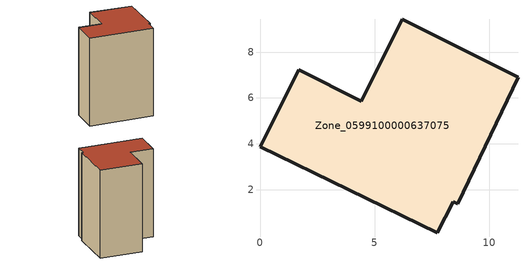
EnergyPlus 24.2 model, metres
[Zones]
Zone_0599100000637075
 floor ground (C_G): 7.73,0.11 0,3.87 1.68,7.22 4.42,5.86 6.21,9.43 11.26,6.89 8.62,1.38 8.43,1.47 z0
 wall outside (C_F): 0,3.87 7.73,0.11 8.43,1.47 8.62,1.38 11.26,6.89 6.21,9.43 4.42,5.86 1.68,7.22 0,3.87 z0:11.99
 roof outside (C_R): 7.73,0.11 8.43,1.47 8.62,1.38 11.26,6.89 6.21,9.43 4.42,5.86 1.68,7.22 0,3.87 z11.99
[BUILDING]
Pand.0599100000637075: North Axis=0; Terrain=City; Loads Convergence Tolerance Value=0.04; Temperature Convergence Tolerance Value=0.4; Solar Distribution=FullExterior; Maximum Number of Warmup Days=25; Minimum Number of Warmup Days=1
[Site:Location]
Rotterdam.The.Hague.AP_ZH_NLD Design_Conditions: Latitude=51.96; Longitude=4.45; Time Zone=1; Elevation=-4.5
[SITE:GROUNDTEMPERATURE:BUILDINGSURFACE]
18, 18, 18, 18, 18, 18, 18, 18, 18, 18, 18, 18
[MATERIAL] Thermal Absorptance=0.9; Solar Absorptance=0.7; Visible Absorptance=0.7
Name | Roughness | Thickness | Conductivity | Density | Specific Heat
G.TI.1946 | MediumSmooth | 0.15 | 1 | 540 | 1210
F.TI.1946 | Rough | 0.3 | 0.857143 | 1920 | 840
R.TI.1946 | MediumRough | 0.2 | 0.1 | 1500 | 1000
[CONSTRUCTION]
C_G: G.TI.1946
C_F: F.TI.1946
C_R: R.TI.1946
[ZONE]
Zone_0599100000637075: Type=1; Multiplier=1; Ceiling Height=Autocalculate; Volume=Autocalculate; Floor Area=autocalculate; Part of Total Floor Area=Yes
[ZONEINFILTRATION:DESIGNFLOWRATE]
Infil_Zone_0599100000637075: Zone or ZoneList or Space or SpaceList=Zone_0599100000637075; Schedule=AlwaysOn; Design Flow Rate Calculation Method=Flow/Area; Flow Rate per Floor Area=0.003; Constant Term Coefficient=1; Temperature Term Coefficient=0; Velocity Term Coefficient=0; Velocity Squared Term Coefficient=0
[HVACTEMPLATE:ZONE:IDEALLOADSAIRSYSTEM]
Zone_0599100000637075: Maximum Heating Supply Air Temperature=50; Minimum Cooling Supply Air Temperature=13; Maximum Heating Supply Air Humidity Ratio=0.0156; Minimum Cooling Supply Air Humidity Ratio=0.0077; Heating Limit=NoLimit; Cooling Limit=NoLimit; Dehumidification Control Type=ConstantSensibleHeatRatio; Cooling Sensible Heat Ratio=0.7; Dehumidification Setpoint=60; Humidification Control Type=None; Humidification Setpoint=30; Outdoor Air Method=None; Outdoor Air Flow Rate per Person=0.00944; Outdoor Air Flow Rate per Zone Floor Area=0; Outdoor Air Flow Rate per Zone=0; Demand Controlled Ventilation Type=None; Outdoor Air Economizer Type=NoEconomizer; Heat Recovery Type=None; Sensible Heat Recovery Effectiveness=0.7; Latent Heat Recovery Effectiveness=0.65
[ZONECONTROL:THERMOSTAT]
ThermostatControl_Zone_0599100000637075: Zone or ZoneList=Zone_0599100000637075; Control Type Schedule=DualSetpointControlType; Control 1=Thermostat_Zone_0599100000637075; Temperature Difference Between Cutout And Setpoint=0
[THERMOSTATSETPOINT:DUALSETPOINT]
Thermostat_Zone_0599100000637075: Heating Setpoint Temperature Schedule=HeatingSetpoint_Zone_0599100000637075; Cooling Setpoint Temperature Schedule=CoolingSetpoint_Zone_0599100000637075
[SCHEDULE:COMPACT]
HeatingSetpoint_Zone_0599100000637075: Through: 12/31, For: AllDays, Until: 24:00, 21
CoolingSetpoint_Zone_0599100000637075: Through: 12/31, For: AllDays, Until: 24:00, 24
DualSetpointControlType: Through: 12/31, For: AllDays, Until: 24:00, 4
AlwaysOn: Through: 12/31, For: AllDays, Until: 24:00, 1
